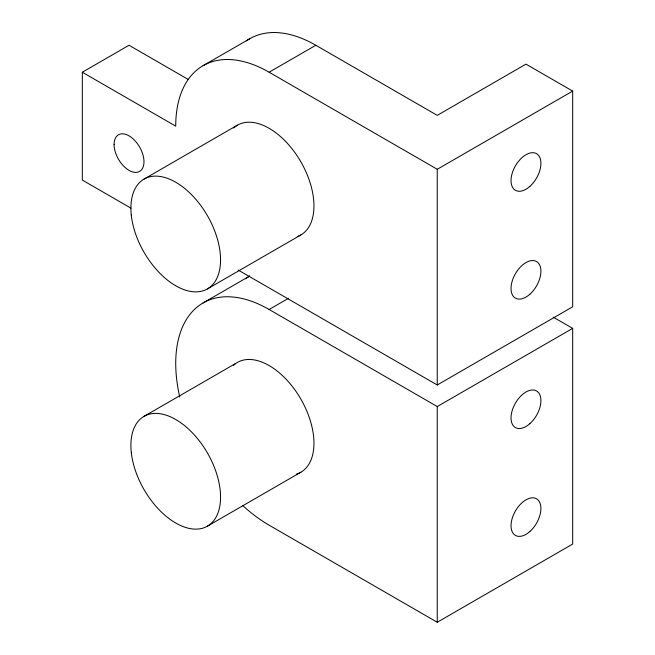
<?xml version="1.0" encoding="UTF-8"?>
<svg xmlns="http://www.w3.org/2000/svg" width="655" height="655" viewBox="0 0 655 655"><rect width="100%" height="100%" fill="white"/><g stroke="black" fill="none" stroke-linecap="round" stroke-linejoin="round"><path stroke-width="0.98" d="M131.008 208.175L82.325 180.076L82.325 72.23L129.027 45.261L188.059 79.345M203.083 65.68L249.784 38.719M82.325 72.23L175.728 126.153A132.089 76.258 60 0 1 269.123 72.222L315.825 45.261L437.245 115.362L525.973 64.133L572.675 91.094L572.675 306.794L437.245 384.984L238.101 270.007M144.026 179.085L237.421 125.162M207.43 288.904L300.825 234.981M203.083 302.946L249.784 275.984A132.089 76.258 60 0 0 245.6 278.727M269.123 72.222L437.245 169.285L572.675 91.094M179.748 397.036A132.089 76.258 60 0 1 269.123 309.488L288.511 298.303M144.026 416.359L237.421 362.436A63.404 36.606 60 0 1 302.831 402.669A63.404 36.606 60 0 1 296.42 474.163M207.43 526.17L300.825 472.247M269.123 309.488L437.245 406.55L572.675 328.368L572.675 544.059L437.245 622.25L269.123 525.187A132.089 76.258 60 0 1 242.751 505.57M553.287 317.176L572.675 328.368M437.245 169.285L437.245 384.984M437.245 406.55L437.245 622.25M233.557 365.293A63.404 36.606 60 0 1 235.039 364.041M246.419 40.872A132.089 76.258 60 0 1 315.825 45.261M233.557 128.028A63.404 36.606 60 0 1 300.408 161.056A63.404 36.606 60 0 1 297.337 236.594M131.278 452.359A63.404 36.606 60 0 0 203.017 528.086A63.404 36.606 60 0 0 192.881 433.34A63.404 36.606 60 0 0 131.278 452.359M529.838 531.533A21.132 12.199 -60 0 0 536.543 498.799A21.132 12.199 -60 0 0 511.539 520.962A21.132 12.199 -60 0 0 529.838 531.533M529.838 423.687A21.132 12.199 -60 0 0 536.543 390.945A21.132 12.199 -60 0 0 511.539 413.117A21.132 12.199 -60 0 0 529.838 423.687M114.085 144.485A21.132 12.199 60 0 0 136.502 172.371A21.132 12.199 60 0 0 136.502 142.479A21.132 12.199 60 0 0 114.085 144.485M529.838 294.267A21.132 12.199 -60 0 0 536.543 261.533A21.132 12.199 -60 0 0 511.539 283.697A21.132 12.199 -60 0 0 529.838 294.267M529.838 186.421A21.132 12.199 -60 0 0 536.543 153.679A21.132 12.199 -60 0 0 511.539 175.851A21.132 12.199 -60 0 0 529.838 186.421M131.278 215.094A63.404 36.606 60 0 0 203.017 290.82A63.404 36.606 60 0 0 192.881 196.074A63.404 36.606 60 0 0 131.278 215.094"/></g></svg>
